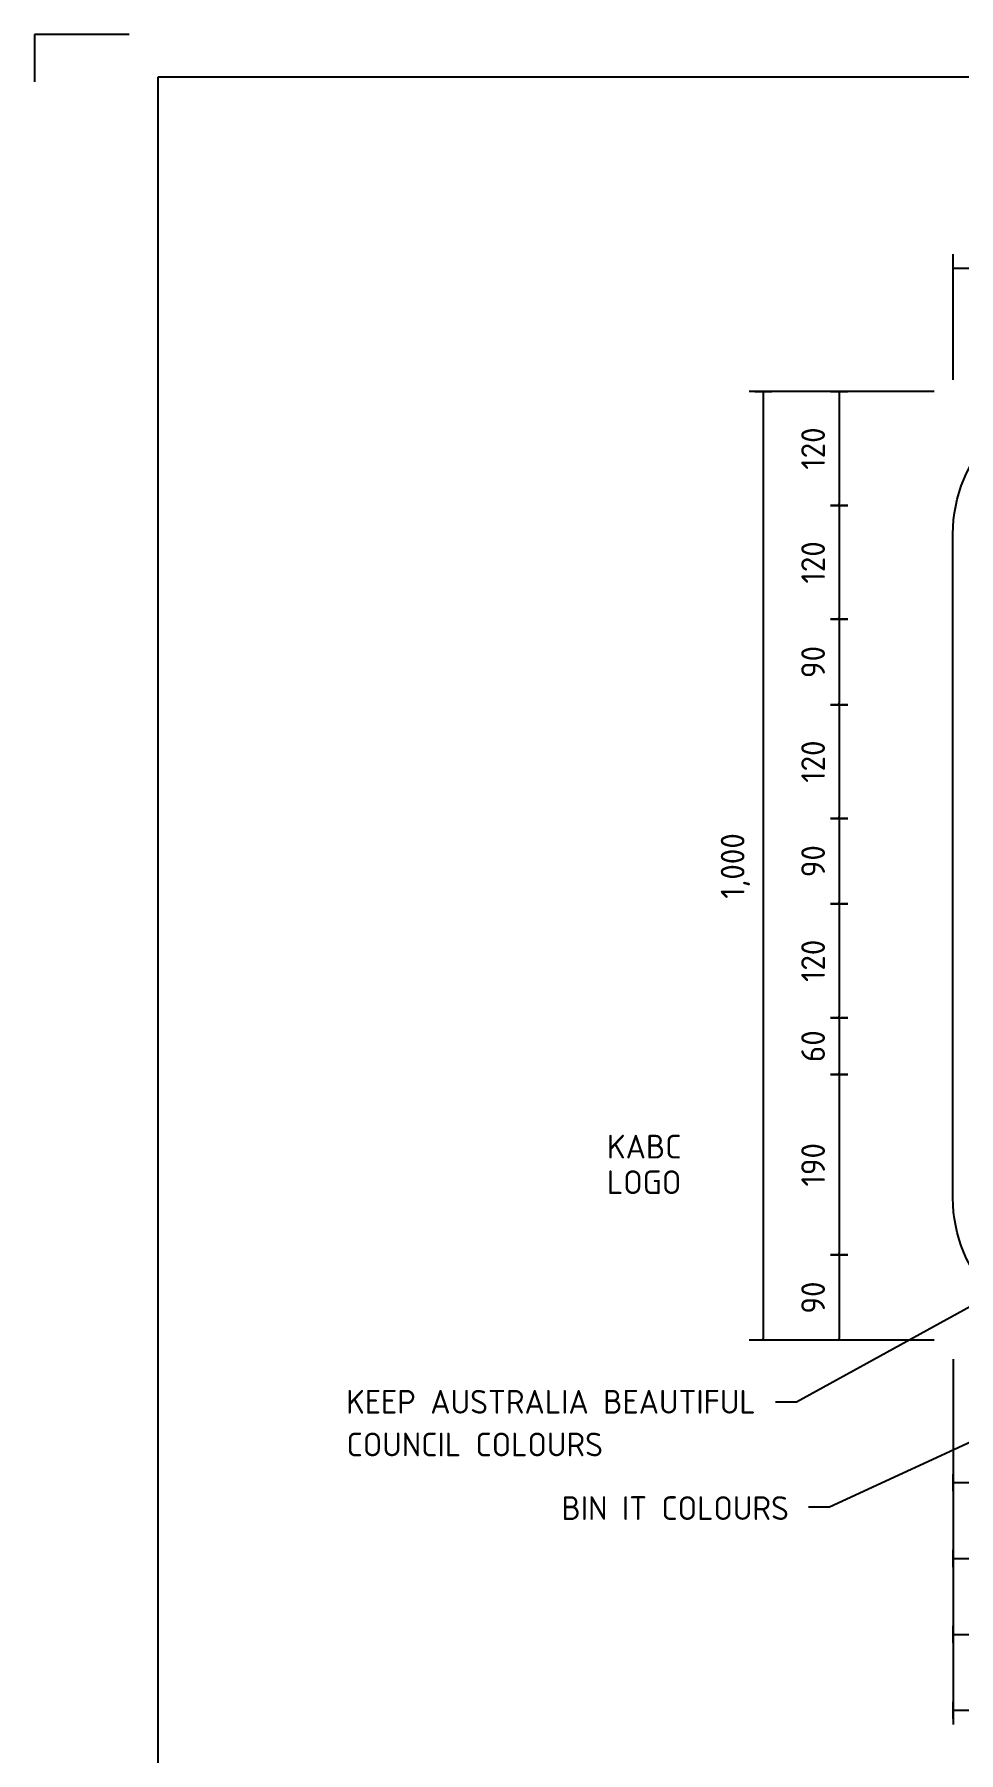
# Model space of a CAD drawing. Extents: x 0 to 420, y 0 to 297.
# Drawn here: x 0 to 97.4, y 115.9 to 297 of the extents above; entities that cross this region are included whole.
import ezdxf
from ezdxf.enums import TextEntityAlignment as Align

# ---------------------------------------------------------------- set-up
doc = ezdxf.new("R2010")
doc.units = 0
doc.layers.get('0').update_dxf_attribs({"linetype": 'CONTINUOUS'})
doc.layers.get('DEFPOINTS').update_dxf_attribs({"linetype": 'CONTINUOUS'})
for name, color, linetype in [('COMMENTS', 4, 'CONTINUOUS'), ('L25', 1, 'CONTINUOUS'), ('L35', 3, 'CONTINUOUS'), ('T25', 1, 'CONTINUOUS'), ('TBLK18', 4, 'CONTINUOUS'), ('TBLK25', 1, 'CONTINUOUS'), ('TBLK35', 3, 'CONTINUOUS'), ('TBLK50', 7, 'CONTINUOUS')]:
    doc.layers.add(name, color=color, linetype=linetype)
doc.styles.add('ISO', font='iso3098b')
doc.styles.add('ISO3098B', font='iso3098b.shx')
doc.dimstyles.new('SIGNSDIM', dxfattribs={"dimtxt": 2.5, "dimasz": 0.2, "dimexe": 1.5, "dimexo": 2, "dimgap": 1.5, "dimtad": 1, "dimdec": 4, "dimlfac": 10, "dimrnd": 1, "dimdsep": 46, "dimlunit": 6, "dimtxsty": 'ISO3098B', "dimblk": 'SGNDIM', "dimcen": 2.5, "dimse2": 1, "dimadec": 0, "dimazin": 0, "dimtfac": 1, "dimtdec": 4, "dimtix": 1, "dimtmove": 0, "dimatfit": 3, "dimldrblk": 'SGNDIM', "dimfxl": 1, "dimtolj": 1, "dimtzin": 0, "dimarcsym": 0})

# ---------------------------------------------------------------- blocks, each defined once
blk = doc.blocks.new('SGNDIM')
for p, q in [((0, 0), (-1, 0)), ((0, 4.5), (0, -4.5))]:
    blk.add_line(p, q)
blk = doc.blocks.new('*D20')
at = {"layer": 'DEFPOINTS', "color": 0, "transparency": 16777216}
for p in [(276.85, 272.34), (96.85, 258.58), (276.85, 258.58)]:
    blk.add_point(p, dxfattribs=at)
at = {"layer": 'T25', "color": 0, "lineweight": -2, "transparency": 16777216}
for p, q in [((96.85, 260.58), (96.85, 273.84)), ((276.85, 260.58), (276.85, 273.84)), ((97.05, 272.34), (276.65, 272.34))]:
    blk.add_line(p, q, dxfattribs=at)
at = {"layer": 'T25', "color": 0, "lineweight": -2, "transparency": 16777216, "xscale": 0.2, "yscale": 0.2, "zscale": 0.2, "rotation": 180}
blk.add_blockref('SGNDIM', (96.85, 272.34), dxfattribs=at)
at = {"layer": 'T25', "color": 0, "lineweight": -2, "transparency": 16777216, "xscale": 0.2, "yscale": 0.2, "zscale": 0.2}
blk.add_blockref('SGNDIM', (276.85, 272.34), dxfattribs=at)
at = {"layer": 'T25', "color": 0, "transparency": 16777216, "insert": (186.85, 275.28), "char_height": 2.5, "attachment_point": 5, "style": 'ISO3098B'}
blk.add_mtext('\\A1;1,800', dxfattribs=at)
blk = doc.blocks.new('*D33')
at = {"layer": 'DEFPOINTS', "color": 0, "transparency": 16777216}
for p in [(93.85, 168.34), (84.85, 159.34), (93.85, 159.34)]:
    blk.add_point(p, dxfattribs=at)
at = {"layer": 'T25', "color": 0, "lineweight": -2, "transparency": 16777216}
for p, q in [((84.85, 168.14), (84.85, 159.54)), ((91.85, 159.34), (83.35, 159.34))]:
    blk.add_line(p, q, dxfattribs=at)
at = {"layer": 'T25', "color": 0, "lineweight": -2, "transparency": 16777216, "xscale": 0.2, "yscale": 0.2, "zscale": 0.2}
for p, rotation in [((84.85, 168.34), 90), ((84.85, 159.34), 270)]:
    blk.add_blockref('SGNDIM', p, dxfattribs=dict(at, rotation=rotation))
at = {"layer": 'T25', "color": 0, "transparency": 16777216, "insert": (82.1, 163.84), "char_height": 2.5, "attachment_point": 5, "rotation": 90, "style": 'ISO3098B'}
blk.add_mtext('\\A1;90', dxfattribs=at)
blk = doc.blocks.new('*D34')
at = {"layer": 'DEFPOINTS', "color": 0, "transparency": 16777216}
for p in [(103.85, 187.34), (84.85, 168.34), (103.85, 168.34)]:
    blk.add_point(p, dxfattribs=at)
at = {"layer": 'T25', "color": 0, "lineweight": -2, "transparency": 16777216}
blk.add_line((84.85, 187.14), (84.85, 168.54), dxfattribs=at)
at = {"layer": 'T25', "color": 0, "lineweight": -2, "transparency": 16777216, "xscale": 0.2, "yscale": 0.2, "zscale": 0.2}
for p, rotation in [((84.85, 187.34), 90), ((84.85, 168.34), 270)]:
    blk.add_blockref('SGNDIM', p, dxfattribs=dict(at, rotation=rotation))
at = {"layer": 'T25', "color": 0, "transparency": 16777216, "insert": (82.1, 177.84), "char_height": 2.5, "attachment_point": 5, "rotation": 90, "style": 'ISO3098B'}
blk.add_mtext('\\A1;190', dxfattribs=at)
blk = doc.blocks.new('*D35')
at = {"layer": 'DEFPOINTS', "color": 0, "transparency": 16777216}
for p in [(92.05, 193.34), (84.85, 187.34), (92.05, 187.34)]:
    blk.add_point(p, dxfattribs=at)
at = {"layer": 'T25', "color": 0, "lineweight": -2, "transparency": 16777216}
blk.add_line((84.85, 193.14), (84.85, 187.54), dxfattribs=at)
at = {"layer": 'T25', "color": 0, "lineweight": -2, "transparency": 16777216, "xscale": 0.2, "yscale": 0.2, "zscale": 0.2}
for p, rotation in [((84.85, 193.34), 90), ((84.85, 187.34), 270)]:
    blk.add_blockref('SGNDIM', p, dxfattribs=dict(at, rotation=rotation))
at = {"layer": 'T25', "color": 0, "transparency": 16777216, "insert": (82.1, 190.34), "char_height": 2.5, "attachment_point": 5, "rotation": 90, "style": 'ISO3098B'}
blk.add_mtext('\\A1;60', dxfattribs=at)
blk = doc.blocks.new('*D36')
at = {"layer": 'DEFPOINTS', "color": 0, "transparency": 16777216}
for p in [(96.85, 205.34), (84.85, 193.34), (96.85, 193.34)]:
    blk.add_point(p, dxfattribs=at)
at = {"layer": 'T25', "color": 0, "lineweight": -2, "transparency": 16777216}
blk.add_line((84.85, 205.14), (84.85, 193.54), dxfattribs=at)
at = {"layer": 'T25', "color": 0, "lineweight": -2, "transparency": 16777216, "xscale": 0.2, "yscale": 0.2, "zscale": 0.2}
for p, rotation in [((84.85, 205.34), 90), ((84.85, 193.34), 270)]:
    blk.add_blockref('SGNDIM', p, dxfattribs=dict(at, rotation=rotation))
at = {"layer": 'T25', "color": 0, "transparency": 16777216, "insert": (82.1, 199.34), "char_height": 2.5, "attachment_point": 5, "rotation": 90, "style": 'ISO3098B'}
blk.add_mtext('\\A1;120', dxfattribs=at)
blk = doc.blocks.new('*D37')
at = {"layer": 'DEFPOINTS', "color": 0, "transparency": 16777216}
for p in [(96.85, 214.34), (84.85, 205.34), (96.85, 205.34)]:
    blk.add_point(p, dxfattribs=at)
at = {"layer": 'T25', "color": 0, "lineweight": -2, "transparency": 16777216}
blk.add_line((84.85, 214.14), (84.85, 205.54), dxfattribs=at)
at = {"layer": 'T25', "color": 0, "lineweight": -2, "transparency": 16777216, "xscale": 0.2, "yscale": 0.2, "zscale": 0.2}
for p, rotation in [((84.85, 214.34), 90), ((84.85, 205.34), 270)]:
    blk.add_blockref('SGNDIM', p, dxfattribs=dict(at, rotation=rotation))
at = {"layer": 'T25', "color": 0, "transparency": 16777216, "insert": (82.1, 209.84), "char_height": 2.5, "attachment_point": 5, "rotation": 90, "style": 'ISO3098B'}
blk.add_mtext('\\A1;90', dxfattribs=at)
blk = doc.blocks.new('*D38')
at = {"layer": 'DEFPOINTS', "color": 0, "transparency": 16777216}
for p in [(96.85, 226.34), (84.85, 214.34), (96.85, 214.34)]:
    blk.add_point(p, dxfattribs=at)
at = {"layer": 'T25', "color": 0, "lineweight": -2, "transparency": 16777216}
blk.add_line((84.85, 226.14), (84.85, 214.54), dxfattribs=at)
at = {"layer": 'T25', "color": 0, "lineweight": -2, "transparency": 16777216, "xscale": 0.2, "yscale": 0.2, "zscale": 0.2}
for p, rotation in [((84.85, 226.34), 90), ((84.85, 214.34), 270)]:
    blk.add_blockref('SGNDIM', p, dxfattribs=dict(at, rotation=rotation))
at = {"layer": 'T25', "color": 0, "transparency": 16777216, "insert": (82.1, 220.34), "char_height": 2.5, "attachment_point": 5, "rotation": 90, "style": 'ISO3098B'}
blk.add_mtext('\\A1;120', dxfattribs=at)
blk = doc.blocks.new('*D39')
at = {"layer": 'DEFPOINTS', "color": 0, "transparency": 16777216}
for p in [(96.85, 235.34), (84.85, 226.34), (96.85, 226.34)]:
    blk.add_point(p, dxfattribs=at)
at = {"layer": 'T25', "color": 0, "lineweight": -2, "transparency": 16777216}
blk.add_line((84.85, 235.14), (84.85, 226.54), dxfattribs=at)
at = {"layer": 'T25', "color": 0, "lineweight": -2, "transparency": 16777216, "xscale": 0.2, "yscale": 0.2, "zscale": 0.2}
for p, rotation in [((84.85, 235.34), 90), ((84.85, 226.34), 270)]:
    blk.add_blockref('SGNDIM', p, dxfattribs=dict(at, rotation=rotation))
at = {"layer": 'T25', "color": 0, "transparency": 16777216, "insert": (82.1, 230.84), "char_height": 2.5, "attachment_point": 5, "rotation": 90, "style": 'ISO3098B'}
blk.add_mtext('\\A1;90', dxfattribs=at)
blk = doc.blocks.new('*D40')
at = {"layer": 'DEFPOINTS', "color": 0, "transparency": 16777216}
for p in [(96.85, 247.34), (84.85, 235.34), (96.85, 235.34)]:
    blk.add_point(p, dxfattribs=at)
at = {"layer": 'T25', "color": 0, "lineweight": -2, "transparency": 16777216}
blk.add_line((84.85, 247.14), (84.85, 235.54), dxfattribs=at)
at = {"layer": 'T25', "color": 0, "lineweight": -2, "transparency": 16777216, "xscale": 0.2, "yscale": 0.2, "zscale": 0.2}
for p, rotation in [((84.85, 247.34), 90), ((84.85, 235.34), 270)]:
    blk.add_blockref('SGNDIM', p, dxfattribs=dict(at, rotation=rotation))
at = {"layer": 'T25', "color": 0, "transparency": 16777216, "insert": (82.1, 241.34), "char_height": 2.5, "attachment_point": 5, "rotation": 90, "style": 'ISO3098B'}
blk.add_mtext('\\A1;120', dxfattribs=at)
blk = doc.blocks.new('*D41')
at = {"layer": 'DEFPOINTS', "color": 0, "transparency": 16777216}
for p in [(96.85, 259.34), (84.85, 247.34), (96.85, 247.34)]:
    blk.add_point(p, dxfattribs=at)
at = {"layer": 'T25', "color": 0, "lineweight": -2, "transparency": 16777216}
for p, q in [((94.85, 259.34), (83.35, 259.34)), ((84.85, 259.14), (84.85, 247.54))]:
    blk.add_line(p, q, dxfattribs=at)
at = {"layer": 'T25', "color": 0, "lineweight": -2, "transparency": 16777216, "xscale": 0.2, "yscale": 0.2, "zscale": 0.2}
for p, rotation in [((84.85, 259.34), 90), ((84.85, 247.34), 270)]:
    blk.add_blockref('SGNDIM', p, dxfattribs=dict(at, rotation=rotation))
at = {"layer": 'T25', "color": 0, "transparency": 16777216, "insert": (82.1, 253.34), "char_height": 2.5, "attachment_point": 5, "rotation": 90, "style": 'ISO3098B'}
blk.add_mtext('\\A1;120', dxfattribs=at)
blk = doc.blocks.new('*D44')
at = {"layer": 'DEFPOINTS', "color": 0, "transparency": 16777216}
for p in [(96.85, 129.23), (111.84, 129.23), (111.84, 120.34)]:
    blk.add_point(p, dxfattribs=at)
at = {"layer": 'T25', "color": 0, "lineweight": -2, "transparency": 16777216}
for p, q in [((96.85, 127.23), (96.85, 118.84)), ((97.05, 120.34), (111.64, 120.34))]:
    blk.add_line(p, q, dxfattribs=at)
at = {"layer": 'T25', "color": 0, "lineweight": -2, "transparency": 16777216, "xscale": 0.2, "yscale": 0.2, "zscale": 0.2, "rotation": 180}
blk.add_blockref('SGNDIM', (96.85, 120.34), dxfattribs=at)
at = {"layer": 'T25', "color": 0, "lineweight": -2, "transparency": 16777216, "xscale": 0.2, "yscale": 0.2, "zscale": 0.2}
blk.add_blockref('SGNDIM', (111.84, 120.34), dxfattribs=at)
at = {"layer": 'T25', "color": 0, "transparency": 16777216, "insert": (104.34, 123.09), "char_height": 2.5, "attachment_point": 5, "style": 'ISO3098B'}
blk.add_mtext('\\A1;150', dxfattribs=at)
blk = doc.blocks.new('*D51')
at = {"layer": 'DEFPOINTS', "color": 0, "transparency": 16777216}
for p in [(96.85, 159.34), (133.51, 159.34), (133.51, 128.34)]:
    blk.add_point(p, dxfattribs=at)
at = {"layer": 'T25', "color": 0, "lineweight": -2, "transparency": 16777216}
for p, q in [((96.85, 157.34), (96.85, 126.84)), ((97.05, 128.34), (133.31, 128.34))]:
    blk.add_line(p, q, dxfattribs=at)
at = {"layer": 'T25', "color": 0, "lineweight": -2, "transparency": 16777216, "xscale": 0.2, "yscale": 0.2, "zscale": 0.2, "rotation": 180}
blk.add_blockref('SGNDIM', (96.85, 128.34), dxfattribs=at)
at = {"layer": 'T25', "color": 0, "lineweight": -2, "transparency": 16777216, "xscale": 0.2, "yscale": 0.2, "zscale": 0.2}
blk.add_blockref('SGNDIM', (133.51, 128.34), dxfattribs=at)
at = {"layer": 'T25', "color": 0, "transparency": 16777216, "insert": (115.18, 131.09), "char_height": 2.5, "attachment_point": 5, "style": 'ISO3098B'}
blk.add_mtext('\\A1;367', dxfattribs=at)
blk = doc.blocks.new('*D56')
at = {"layer": 'DEFPOINTS', "color": 0, "transparency": 16777216}
for p in [(96.85, 159.34), (123.04, 159.34), (123.04, 136.34)]:
    blk.add_point(p, dxfattribs=at)
at = {"layer": 'T25', "color": 0, "lineweight": -2, "transparency": 16777216}
for p, q in [((96.85, 157.34), (96.85, 134.84)), ((97.05, 136.34), (122.84, 136.34))]:
    blk.add_line(p, q, dxfattribs=at)
at = {"layer": 'T25', "color": 0, "lineweight": -2, "transparency": 16777216, "xscale": 0.2, "yscale": 0.2, "zscale": 0.2, "rotation": 180}
blk.add_blockref('SGNDIM', (96.85, 136.34), dxfattribs=at)
at = {"layer": 'T25', "color": 0, "lineweight": -2, "transparency": 16777216, "xscale": 0.2, "yscale": 0.2, "zscale": 0.2}
blk.add_blockref('SGNDIM', (123.04, 136.34), dxfattribs=at)
at = {"layer": 'T25', "color": 0, "transparency": 16777216, "insert": (109.94, 139.09), "char_height": 2.5, "attachment_point": 5, "style": 'ISO3098B'}
blk.add_mtext('\\A1;262', dxfattribs=at)
blk = doc.blocks.new('*D58')
at = {"layer": 'DEFPOINTS', "color": 0, "transparency": 16777216}
for p in [(96.85, 156.77), (109.65, 156.77), (109.65, 144.34)]:
    blk.add_point(p, dxfattribs=at)
at = {"layer": 'T25', "color": 0, "lineweight": -2, "transparency": 16777216}
for p, q in [((96.85, 154.77), (96.85, 142.84)), ((97.05, 144.34), (109.45, 144.34))]:
    blk.add_line(p, q, dxfattribs=at)
at = {"layer": 'T25', "color": 0, "lineweight": -2, "transparency": 16777216, "xscale": 0.2, "yscale": 0.2, "zscale": 0.2, "rotation": 180}
blk.add_blockref('SGNDIM', (96.85, 144.34), dxfattribs=at)
at = {"layer": 'T25', "color": 0, "lineweight": -2, "transparency": 16777216, "xscale": 0.2, "yscale": 0.2, "zscale": 0.2}
blk.add_blockref('SGNDIM', (109.65, 144.34), dxfattribs=at)
at = {"layer": 'T25', "color": 0, "transparency": 16777216, "insert": (103.25, 147.09), "char_height": 2.5, "attachment_point": 5, "style": 'ISO3098B'}
blk.add_mtext('\\A1;128', dxfattribs=at)
blk = doc.blocks.new('*D59')
at = {"layer": 'DEFPOINTS', "color": 0, "transparency": 16777216}
for p in [(96.85, 259.34), (76.85, 159.34), (96.85, 159.34)]:
    blk.add_point(p, dxfattribs=at)
at = {"layer": 'T25', "color": 0, "lineweight": -2, "transparency": 16777216}
for p, q in [((94.85, 259.34), (75.35, 259.34)), ((76.85, 259.14), (76.85, 159.54)), ((94.85, 159.34), (75.35, 159.34))]:
    blk.add_line(p, q, dxfattribs=at)
at = {"layer": 'T25', "color": 0, "lineweight": -2, "transparency": 16777216, "xscale": 0.2, "yscale": 0.2, "zscale": 0.2}
for p, rotation in [((76.85, 259.34), 90), ((76.85, 159.34), 270)]:
    blk.add_blockref('SGNDIM', p, dxfattribs=dict(at, rotation=rotation))
at = {"layer": 'T25', "color": 0, "transparency": 16777216, "insert": (73.91, 209.34), "char_height": 2.5, "attachment_point": 5, "rotation": 90, "style": 'ISO3098B'}
blk.add_mtext('\\A1;1,000', dxfattribs=at)
blk = doc.blocks.new('A3BBLK')
at = {"layer": 'TBLK25'}
for p, q in [((10, 297), (0, 297)), ((0, 297), (0, 292))]:
    blk.add_line(p, q, dxfattribs=at)
at = {"layer": 'TBLK50'}
for p, q in [((415.5, 292.5), (13, 292.5)), ((13, 292.5), (13, 4.5))]:
    blk.add_line(p, q, dxfattribs=at)
blk = doc.blocks.new('title block')
blk.add_blockref('A3BBLK', (0, 0))
at = {"layer": 'TBLK18', "style": 'ISO'}
blk.add_attdef('MR_DIRECTORATE', text='', height=1.5, dxfattribs=at).set_placement((381.5, 67.12), align=Align.CENTER)
for tag, p in [('STREET_NAME', (355.51, 61.1)), ('SUBURB_POSTCODE', (388.49, 61.1)), ('TELEPHONE_NO.', (368.31, 58.84)), ('FAX_NO.', (393.56, 58.84))]:
    blk.add_attdef(tag, p, '', height=1.5, dxfattribs=at)
at = {"layer": 'TBLK25', "style": 'ISO'}
for tag, height, p in [('MR_BRANCH', 2, (381.5, 64.2)), ('ROAD_SECTION', 1.75, (384.5, 29.16)), ('SLK', 1.75, (384.5, 26.11)), ('CHAINAGE', 1.75, (384.5, 19.21))]:
    blk.add_attdef(tag, text='', height=height, dxfattribs=at).set_placement(p, align=Align.CENTER)
for tag, p, height in [('FILE_NUMBER', (371.77, 53.24), 2.5), ('DESIGNED_/_DRAWN', (371.77, 48.49), 2), ('VERIFIED', (371.77, 43.49), 2), ('APPROVED', (371.77, 38.49), 2), ('LOCAL_AUTHORITY', (370.48, 16.73), 1.25)]:
    blk.add_attdef(tag, p, '', height=height, dxfattribs=at)
at = {"layer": 'TBLK35', "style": 'ISO', "width": 0.9}
for tag, p in [('ROAD_PROJECT&NUMBER', (384.5, 32.23)), ('DRAWING_DESCRIPTION', (384.5, 22.29))]:
    blk.add_attdef(tag, text='', height=2.5, dxfattribs=at).set_placement(p, align=Align.CENTER)
at = {"layer": 'TBLK50', "style": 'ISO'}
blk.add_attdef('DRG_NUMBER', (356.8, 6.02), '', height=5, dxfattribs=at)

msp = doc.modelspace()

# ---------------------------------------------------------------- linework, layer by layer
at = {"layer": 'L25'}
for p, q in [((156.005205, 175.110363), (83.831035, 141.755583)), ((111.100613, 169.7337), (80.345077, 152.809855)), ((80.345077, 152.809855), (78.139943, 152.809855)), ((83.831035, 141.755583), (81.625902, 141.755583))]:
    msp.add_line(p, q, dxfattribs=at)
at = {"layer": 'L35'}
msp.add_lwpolyline([(96.84592, 174.341716), (96.84592, 244.341716, -0.4142135624), (111.84592, 259.341716), (261.84592, 259.341716, -0.4142135624), (276.84592, 244.341716), (276.84592, 174.341716, -0.4142135624), (261.84592, 159.341716), (111.84592, 159.341716, -0.4142135624)], format="xyb", close=True, dxfattribs=at)

# ---------------------------------------------------------------- block references
at = {"color": 1}
msp.add_blockref('title block', (0.000001, 0), dxfattribs=at)

# ---------------------------------------------------------------- texts
at = {"layer": 'COMMENTS', "style": 'ISO'}
for s, p in [('KABC', (60.364487, 178.502008)), ('LOGO', (60.364487, 174.752008))]:
    msp.add_text(s, height=2.5, dxfattribs=at).set_placement(p)
at = {"layer": 'L25', "style": 'ISO3098B'}
for s, p in [('KEEP AUSTRALIA BEAUTIFUL', (32.868073, 151.605358)), ('COUNCIL COLOURS', (32.916228, 147.105358)), ('BIN IT COLOURS', (55.572919, 140.399928))]:
    msp.add_text(s, height=2.5, dxfattribs=at).set_placement(p)

# ---------------------------------------------------------------- dimensions: what is measured, and where the dimension line sits
at = {"layer": 'T25'}
dim = msp.add_linear_dim(base=(276.84592, 272.341716), p1=(96.84592, 258.57701), p2=(276.84592, 258.57701), dimstyle='SIGNSDIM', override={"dimse2": 0}, dxfattribs=at)
dim.commit()
dim.dimension.update_dxf_attribs({"geometry": '*D20', "text_midpoint": (186.84592, 275.279216)})
for base, p1, p2, override, picture, middle in [((76.84592, 159.341716), (96.84592, 259.341716), (96.84592, 159.341716), {"dimse2": 0}, '*D59', (73.90842, 209.341716)), ((84.84592, 235.341716), (96.84592, 247.341716), (96.84592, 235.341716), {"dimse1": 1}, '*D40', (82.09592, 241.341716)), ((84.84592, 226.341716), (96.84592, 235.341716), (96.84592, 226.341716), {"dimse1": 1}, '*D39', (82.09592, 230.841716)), ((84.84592, 214.341716), (96.84592, 226.341716), (96.84592, 214.341716), {"dimse1": 1}, '*D38', (82.09592, 220.341716)), ((84.84592, 205.341716), (96.84592, 214.341716), (96.84592, 205.341716), {"dimse1": 1}, '*D37', (82.09592, 209.841716)), ((84.84592, 193.341716), (96.84592, 205.341716), (96.84592, 193.341716), {"dimse1": 1}, '*D36', (82.09592, 199.341716)), ((84.84592, 187.341716), (92.04592, 193.341716), (92.04592, 187.341716), {"dimse1": 1}, '*D35', (82.09592, 190.341716)), ((84.84592, 168.341716), (103.84592, 187.341716), (103.84592, 168.341716), {"dimse1": 1}, '*D34', (82.09592, 177.841716)), ((84.84592, 159.341716), (93.84592, 168.341716), (93.84592, 159.341716), {"dimse1": 1, "dimse2": 0}, '*D33', (82.09592, 163.841716))]:
    dim = msp.add_linear_dim(base=base, p1=p1, p2=p2, angle=90, dimstyle='SIGNSDIM', override=override, dxfattribs=at)
    dim.commit()
    dim.dimension.update_dxf_attribs({"geometry": picture, "text_midpoint": middle})
dim = msp.add_linear_dim(base=(84.84592, 247.341716), p1=(96.84592, 259.341716), p2=(96.84592, 247.341716), angle=90, dimstyle='SIGNSDIM', dxfattribs=at)
dim.commit()
dim.dimension.update_dxf_attribs({"geometry": '*D41', "text_midpoint": (82.09592, 253.341716)})
for base, p1, p2, picture, middle in [((133.512312, 128.341716), (96.84592, 159.341716), (133.512312, 159.341716), '*D51', (115.179116, 131.091716)), ((123.040607, 136.341716), (96.84592, 159.341716), (123.040607, 159.341716), '*D56', (109.943264, 139.091716)), ((109.6520847, 144.3417163), (96.84592, 156.7688991), (109.6520847, 156.7688991), '*D58', (103.2490023, 147.0917163)), ((111.840111, 120.341716), (96.84592, 129.232294), (111.840111, 129.232294), '*D44', (104.343015, 123.091716))]:
    dim = msp.add_linear_dim(base=base, p1=p1, p2=p2, dimstyle='SIGNSDIM', dxfattribs=at)
    dim.commit()
    dim.dimension.update_dxf_attribs({"geometry": picture, "text_midpoint": middle})

doc.saveas('drawing.dxf')
